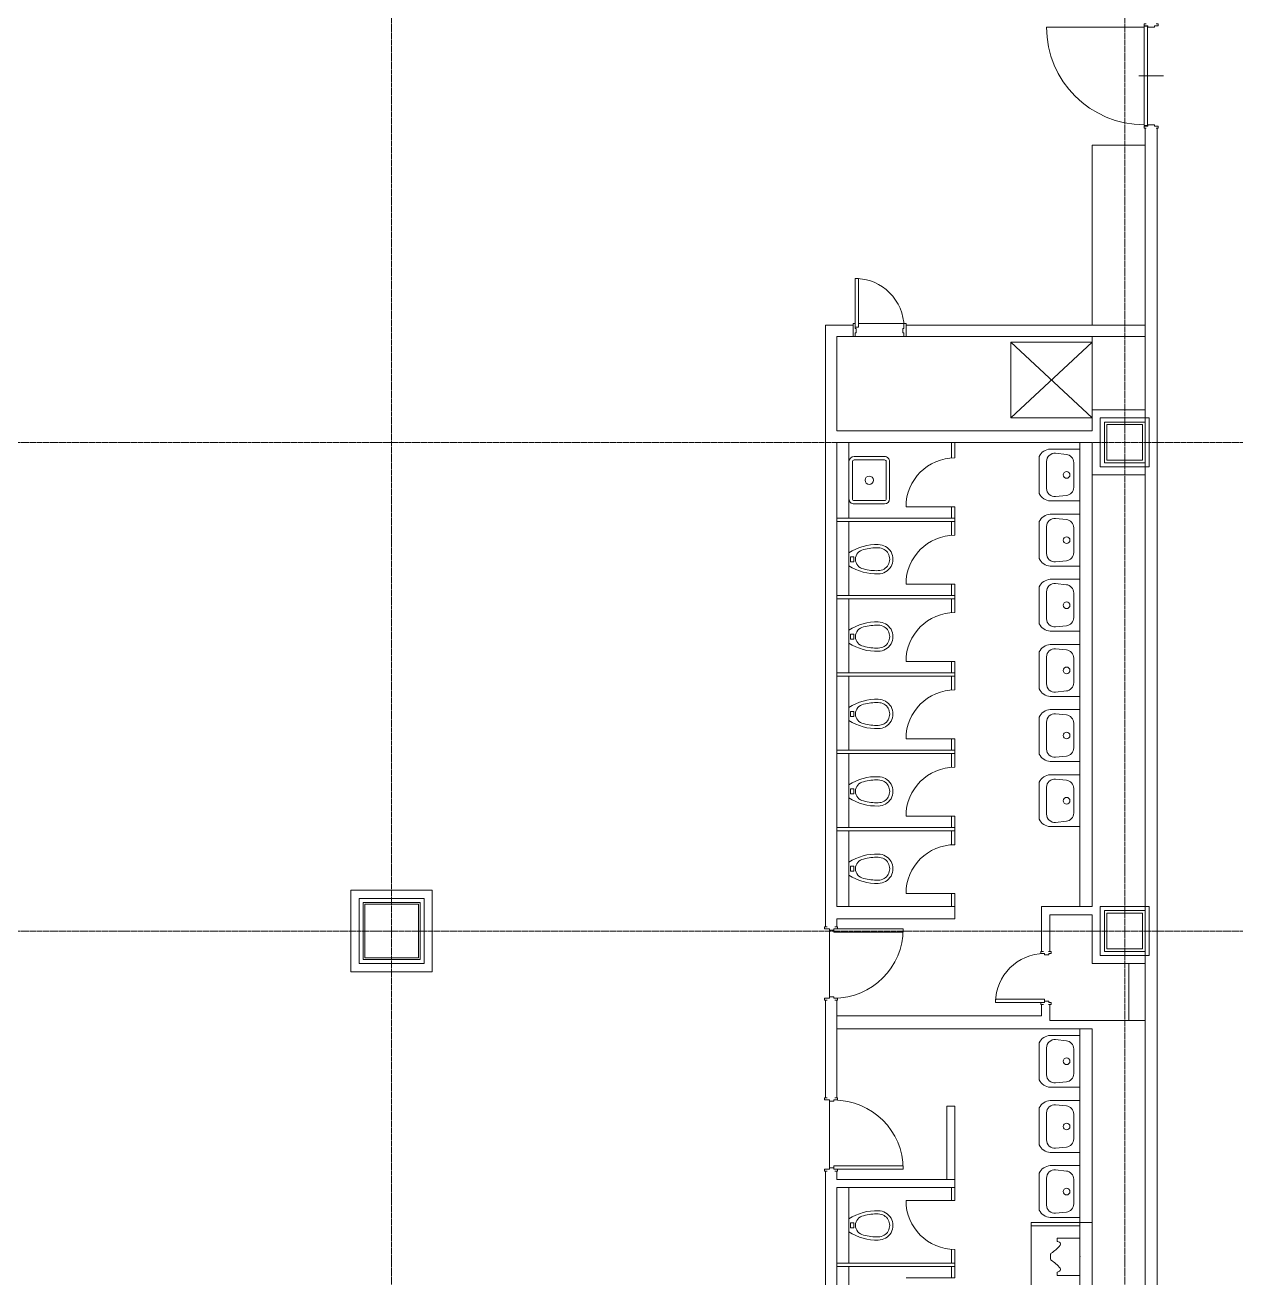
# Model space of a CAD drawing. Extents: x 73996 to 686888, y -9729 to 263202.
# Drawn here: x 503426 to 518291, y 224942 to 240327 of the extents above; entities that cross this region are included whole.
import ezdxf

# ---------------------------------------------------------------- set-up
doc = ezdxf.new("R2010")
doc.units = 0
doc.header["$LTSCALE"] = 20
doc.linetypes.add('Data Center Layout_L20$0$CENTER', pattern=[2, 1.25, -0.25, 0.25, -0.25])
for name, color, linetype, lineweight in [('Data Center Layout_L20$0$ARC', 252, 'Continuous', 0), ('Data Center Layout_L20$0$H-SIN', 252, 'Data Center Layout_L20$0$CENTER', 9), ('Data Center Layout_L20$0$SUGATA3', 252, 'Continuous', 0)]:
    doc.layers.add(name, color=color, linetype=linetype, lineweight=lineweight)

# ---------------------------------------------------------------- blocks, each defined once
blk = doc.blocks.new('Data Center Layout_L20$0$A$C80dc7663')
at = {"layer": 'Data Center Layout_L20$0$ARC'}
for p, q in [((557980.24, 207145.59), (559180.24, 207145.59)), ((559190.24, 205905.59), (559190.24, 201645.59)), ((559340.24, 205905.59), (559340.24, 196445.59)), ((558540.24, 203485.59), (558540.24, 205695.59)), ((558540.24, 205695.59), (559190.24, 205695.59)), ((555265.24, 203485.59), (555265.24, 196095.59)), ((555265.24, 203485.59), (555605.24, 203485.59)), ((555605.24, 203348.09), (555605.24, 203485.59)), ((556230.24, 203503.59), (555670.24, 203503.59)), ((556255.24, 203485.59), (559190.24, 203485.59)), ((556255.24, 203348.09), (556255.24, 203485.59)), ((555405.24, 203345.59), (559190.24, 203345.59)), ((555405.24, 203345.59), (555405.24, 202185.59)), ((555630.24, 203345.59), (556230.24, 203345.59)), ((558540.24, 203275.59), (557540.24, 202345.59)), ((557540.24, 203275.59), (558540.24, 202345.59)), ((558540.24, 202185.59), (558540.24, 203345.59)), ((558540.24, 202445.59), (559190.24, 202445.59)), ((555405.24, 202185.59), (558540.24, 202185.59)), ((555405.24, 202045.59), (555405.24, 196345.59)), ((555405.24, 202045.59), (558540.24, 202045.59)), ((558390.24, 202045.59), (558390.24, 196345.59)), ((558540.24, 202045.59), (558540.24, 201645.59)), ((558540.24, 201645.59), (558540.24, 202045.59)), ((558540.24, 202045.59), (558540.24, 201645.59)), ((555992.04, 201871.79), (555617.64, 201871.79)), ((557889.6, 201873.15), (557889.6, 201418.02)), ((558026.14, 201964.18), (558390.24, 201964.18)), ((558223.53, 201898.19), (558092.34, 201911.8)), ((558390.24, 201964.18), (558390.24, 201327)), ((555555.24, 201809.39), (555555.24, 201351.79)), ((555596.84, 201809.39), (555596.84, 201351.79)), ((555992.04, 201830.19), (555617.64, 201830.19)), ((556012.84, 201351.79), (556012.84, 201809.39)), ((556054.44, 201351.79), (556054.44, 201809.39)), ((557980.62, 201480.1), (557980.62, 201811.08)), ((558314.35, 201797.47), (558314.35, 201493.71)), ((558540.24, 196345.59), (558540.24, 201645.59)), ((559190.24, 201645.59), (558540.24, 201645.59)), ((559190.24, 197429.23), (559190.24, 201645.59)), ((559190.24, 201645.59), (559190.24, 196295.59)), ((558223.53, 201392.98), (558092.34, 201379.38)), ((555617.64, 201330.99), (555992.04, 201330.99)), ((555617.64, 201289.39), (555992.04, 201289.39)), ((558390.24, 201327), (558026.14, 201327)), ((558026.14, 201164.18), (558390.24, 201164.18)), ((558223.53, 201098.19), (558092.34, 201111.8)), ((558390.24, 201164.18), (558390.24, 200527)), ((557889.6, 201073.15), (557889.6, 200618.02)), ((557980.62, 200680.1), (557980.62, 201011.08)), ((558314.35, 200997.47), (558314.35, 200693.71)), ((555555.24, 200530.59), (555555.24, 200690.59)), ((555575.24, 200640.59), (555575.24, 200580.59)), ((555615.24, 200640.59), (555575.24, 200640.59)), ((555615.24, 200580.59), (555615.24, 200640.59)), ((555575.24, 200580.59), (555615.24, 200580.59)), ((558390.24, 200527), (558026.14, 200527)), ((558223.53, 200592.98), (558092.34, 200579.38)), ((558026.14, 200364.18), (558390.24, 200364.18)), ((558390.24, 200364.18), (558390.24, 199727)), ((557889.6, 200273.15), (557889.6, 199818.02)), ((557980.62, 199880.1), (557980.62, 200211.08)), ((558223.53, 200298.19), (558092.34, 200311.8)), ((558314.35, 200197.47), (558314.35, 199893.71)), ((555555.24, 199580.59), (555555.24, 199740.59)), ((558390.24, 199727), (558026.14, 199727)), ((558223.53, 199792.98), (558092.34, 199779.38)), ((555575.24, 199690.59), (555575.24, 199630.59)), ((555615.24, 199690.59), (555575.24, 199690.59)), ((555575.24, 199630.59), (555615.24, 199630.59)), ((555615.24, 199630.59), (555615.24, 199690.59)), ((558026.14, 199564.18), (558390.24, 199564.18)), ((558390.24, 199564.18), (558390.24, 198927)), ((557889.6, 199473.15), (557889.6, 199018.02)), ((557980.62, 199080.1), (557980.62, 199411.08)), ((558223.53, 199498.19), (558092.34, 199511.8)), ((558314.35, 199397.47), (558314.35, 199093.71)), ((558223.53, 198992.98), (558092.34, 198979.38)), ((555555.24, 198630.59), (555555.24, 198790.59)), ((558390.24, 198927), (558026.14, 198927)), ((555575.24, 198740.59), (555575.24, 198680.59)), ((555615.24, 198740.59), (555575.24, 198740.59)), ((555575.24, 198680.59), (555615.24, 198680.59)), ((555615.24, 198680.59), (555615.24, 198740.59)), ((557889.6, 198673.15), (557889.6, 198218.02)), ((558026.14, 198764.18), (558390.24, 198764.18)), ((558223.53, 198698.19), (558092.34, 198711.8)), ((558390.24, 198764.18), (558390.24, 198127)), ((557980.62, 198280.1), (557980.62, 198611.08)), ((558314.35, 198597.47), (558314.35, 198293.71)), ((558223.53, 198192.98), (558092.34, 198179.38)), ((558390.24, 198127), (558026.14, 198127)), ((557889.6, 197873.15), (557889.6, 197418.02)), ((558026.14, 197964.18), (558390.24, 197964.18)), ((558223.53, 197898.19), (558092.34, 197911.8)), ((558390.24, 197964.18), (558390.24, 197327)), ((555555.24, 197680.59), (555555.24, 197840.59)), ((555575.24, 197790.59), (555575.24, 197730.59)), ((555615.24, 197790.59), (555575.24, 197790.59)), ((555575.24, 197730.59), (555615.24, 197730.59)), ((555615.24, 197730.59), (555615.24, 197790.59)), ((557980.62, 197480.1), (557980.62, 197811.08)), ((558314.35, 197797.47), (558314.35, 197493.71)), ((558223.53, 197392.98), (558092.34, 197379.38)), ((558390.24, 197327), (558026.14, 197327)), ((555555.24, 196730.59), (555555.24, 196890.59)), ((555575.24, 196840.59), (555575.24, 196780.59)), ((555615.24, 196840.59), (555575.24, 196840.59)), ((555575.24, 196780.59), (555615.24, 196780.59)), ((555615.24, 196780.59), (555615.24, 196840.59)), ((555405.24, 196345.59), (556855.24, 196345.59)), ((556855.24, 196345.59), (556855.24, 196195.59)), ((557920.24, 196345.59), (557920.24, 195792.49)), ((557920.24, 196345.59), (558540.24, 196345.59)), ((559340.24, 196445.59), (559340.24, 189645.59)), ((555405.24, 196195.59), (556855.24, 196195.59)), ((555405.24, 196195.59), (555405.24, 196095.59)), ((558020.24, 196245.59), (558020.24, 195792.49)), ((558020.24, 196245.59), (558540.24, 196245.59)), ((558540.24, 195645.59), (558540.24, 196245.59)), ((555315.24, 195235.59), (555315.24, 196055.59)), ((559190.24, 195795.59), (559190.24, 189645.59)), ((558540.24, 195645.59), (559190.24, 195645.59)), ((555265.24, 195195.59), (555265.24, 193995.59)), ((555405.24, 195195.59), (555405.24, 195005.59)), ((557920.24, 195142.49), (557920.24, 195005.59)), ((558020.24, 195142.49), (558020.24, 194945.59)), ((555405.24, 195005.59), (557920.24, 195005.59)), ((555405.24, 195005.59), (555405.24, 194845.59)), ((558020.24, 194945.59), (559190.24, 194945.59)), ((555405.24, 194845.59), (558540.24, 194845.59)), ((555405.24, 194845.59), (555405.24, 193995.59)), ((558540.24, 190445.59), (558540.24, 194845.59)), ((557889.6, 194673.15), (557889.6, 194218.02)), ((558026.14, 194764.18), (558390.24, 194764.18)), ((558223.53, 194698.19), (558092.34, 194711.8)), ((558390.24, 194764.18), (558390.24, 194127)), ((557980.62, 194280.1), (557980.62, 194611.08)), ((558314.35, 194597.47), (558314.35, 194293.71)), ((555265.24, 194395.59), (555265.24, 193995.59)), ((555405.24, 194245.59), (555405.24, 193995.59)), ((558223.53, 194192.98), (558092.34, 194179.38)), ((558390.24, 194127), (558026.14, 194127)), ((555315.24, 193955.59), (555315.24, 193135.59)), ((556755.24, 193895.59), (556755.24, 192995.59)), ((556755.24, 193895.59), (556855.24, 193895.59)), ((556855.24, 193895.59), (556855.24, 192895.59)), ((557889.6, 193873.15), (557889.6, 193418.02)), ((558026.14, 193964.18), (558390.24, 193964.18)), ((558223.53, 193898.19), (558092.34, 193911.8)), ((558390.24, 193964.18), (558390.24, 193327)), ((557980.62, 193480.1), (557980.62, 193811.08)), ((558314.35, 193797.47), (558314.35, 193493.71)), ((558223.53, 193392.98), (558092.34, 193379.38)), ((558390.24, 193327), (558026.14, 193327)), ((555265.24, 193095.59), (555265.24, 190045.59)), ((555405.24, 193095.59), (555405.24, 192995.59)), ((555405.24, 193095.59), (555405.24, 192995.59)), ((558026.14, 193164.18), (558390.24, 193164.18)), ((558223.53, 193098.19), (558092.34, 193111.8)), ((558390.24, 193164.18), (558390.24, 192527)), ((555405.24, 192995.59), (556755.24, 192995.59)), ((555405.24, 192995.59), (556855.24, 192995.59)), ((556855.24, 192995.59), (556855.24, 192895.59)), ((557889.6, 193073.15), (557889.6, 192618.02)), ((557980.62, 192680.1), (557980.62, 193011.08)), ((558314.35, 192997.47), (558314.35, 192693.71)), ((555405.24, 192895.59), (556855.24, 192895.59)), ((555405.24, 192895.59), (556855.24, 192895.59)), ((555405.24, 192895.59), (555405.24, 190045.59)), ((555555.24, 192510.59), (555555.24, 192350.59)), ((558390.24, 192527), (558026.14, 192527)), ((558223.53, 192592.98), (558092.34, 192579.38)), ((555575.24, 192460.59), (555615.24, 192460.59)), ((555575.24, 192400.59), (555575.24, 192460.59)), ((555615.24, 192400.59), (555575.24, 192400.59)), ((555615.24, 192460.59), (555615.24, 192400.59)), ((557790.24, 192465.59), (557790.24, 190045.59)), ((558110.24, 192238.8), (558110.24, 192270.59)), ((558113.16, 192234.25), (558138.44, 192222.67)), ((558390.24, 192275.59), (558115.24, 192275.59)), ((558390.24, 191815.59), (558390.24, 192275.59)), ((558030.24, 192015.95), (558030.24, 192075.23)), ((558110.24, 191852.38), (558110.24, 191820.59)), ((558113.16, 191856.93), (558138.3, 191868.45)), ((558390.24, 191815.59), (558115.24, 191815.59))]:
    blk.add_line(p, q, dxfattribs=at)
at = {"layer": 'Data Center Layout_L20$0$ARC', "linetype": 'Continuous'}
blk.add_line((559415.24, 206545.59), (559115.24, 206545.59), dxfattribs=at)
at = {"layer": 'Data Center Layout_L20$0$ARC'}
for points in [[(559325.24, 207185.59), (559350.24, 207185.59), (559350.24, 207160.59), (559305.24, 207160.59), (559305.24, 207145.59), (559225.24, 207145.59), (559225.24, 207160.59), (559180.24, 207160.59), (559180.24, 207185.59), (559205.24, 207185.59)], [(559325.24, 205905.59), (559350.24, 205905.59), (559350.24, 205930.59), (559305.24, 205930.59), (559305.24, 205945.59), (559225.24, 205945.59), (559225.24, 205930.59), (559180.24, 205930.59), (559180.24, 205905.59), (559205.24, 205905.59)], [(556255.24, 203377.59), (556255.24, 203345.59), (556230.24, 203345.59), (556230.24, 203390.59), (556215.24, 203390.59), (556215.24, 203445.59), (556230.24, 203445.59), (556230.24, 203503.59), (556255.24, 203503.59), (556255.24, 203471.59)], [(555383.24, 196095.59), (555415.24, 196095.59), (555415.24, 196070.59), (555370.24, 196070.59), (555370.24, 196055.59), (555315.24, 196055.59), (555315.24, 196070.59), (555255.24, 196070.59), (555255.24, 196095.59), (555287.24, 196095.59)], [(557942.24, 195792.49), (557910.24, 195792.49), (557910.24, 195767.49), (557955.24, 195767.49), (557955.24, 195752.49), (558010.24, 195752.49), (558010.24, 195767.49), (558038.24, 195767.49), (558038.24, 195792.49), (558006.24, 195792.49)], [(555383.24, 195195.59), (555415.24, 195195.59), (555415.24, 195220.59), (555370.24, 195220.59), (555370.24, 195235.59), (555315.24, 195235.59), (555315.24, 195220.59), (555255.24, 195220.59), (555255.24, 195195.59), (555287.24, 195195.59)], [(557942.24, 195142.49), (557910.24, 195142.49), (557910.24, 195167.49), (557955.24, 195167.49), (557955.24, 195182.49), (558010.24, 195182.49), (558010.24, 195167.49), (558038.24, 195167.49), (558038.24, 195142.49), (558006.24, 195142.49)], [(555383.24, 193995.59), (555415.24, 193995.59), (555415.24, 193970.59), (555370.24, 193970.59), (555370.24, 193955.59), (555315.24, 193955.59), (555315.24, 193970.59), (555255.24, 193970.59), (555255.24, 193995.59), (555287.24, 193995.59)], [(555383.24, 193095.59), (555415.24, 193095.59), (555415.24, 193120.59), (555370.24, 193120.59), (555370.24, 193135.59), (555315.24, 193135.59), (555315.24, 193120.59), (555255.24, 193120.59), (555255.24, 193095.59), (555287.24, 193095.59)]]:
    blk.add_lwpolyline(points, dxfattribs=at)
for points in [[(559180.24, 207155.59), (559180.24, 205935.59), (559220.24, 205935.59), (559220.24, 207155.59)], [(555605.24, 203377.59), (555605.24, 203345.59), (555630.24, 203345.59), (555630.24, 203390.59), (555645.24, 203390.59), (555645.24, 203445.59), (555630.24, 203445.59), (555630.24, 203503.59), (555605.24, 203503.59), (555605.24, 203471.59)], [(558540.24, 203275.59), (557540.24, 203275.59), (557540.24, 202345.59), (558540.24, 202345.59)], [(558640.24, 202345.59), (559240.24, 202345.59), (559240.24, 201745.59), (558640.24, 201745.59)], [(558690.24, 201795.59), (558690.24, 202295.59), (559190.24, 202295.59), (559190.24, 201795.59)], [(558720.24, 201825.59), (558720.24, 202265.59), (559160.24, 202265.59), (559160.24, 201825.59)], [(549440.24, 196545.59), (550440.24, 196545.59), (550440.24, 195545.59), (549440.24, 195545.59)], [(549540.24, 196445.59), (550340.24, 196445.59), (550340.24, 195645.59), (549540.24, 195645.59)], [(549590.24, 195695.59), (549590.24, 196395.59), (550290.24, 196395.59), (550290.24, 195695.59)], [(549610.24, 195715.59), (549610.24, 196375.59), (550270.24, 196375.59), (550270.24, 195715.59)], [(558640.24, 196345.59), (559240.24, 196345.59), (559240.24, 195745.59), (558640.24, 195745.59)], [(558690.24, 195795.59), (558690.24, 196295.59), (559190.24, 196295.59), (559190.24, 195795.59)], [(558720.24, 195825.59), (558720.24, 196265.59), (559160.24, 196265.59), (559160.24, 195825.59)], [(555370.24, 196070.59), (555370.24, 196030.59), (556220.24, 196030.59), (556220.24, 196070.59)], [(555370.24, 193120.59), (555370.24, 193160.59), (556220.24, 193160.59), (556220.24, 193120.59)]]:
    blk.add_lwpolyline(points, close=True, dxfattribs=at)
at = {"layer": 'Data Center Layout_L20$0$ARC', "linetype": 'Continuous'}
for points in [[(555630.24, 203458.59), (555670.24, 203458.59), (555670.24, 204058.59), (555630.24, 204058.59)], [(557955.24, 195167.49), (557955.24, 195207.49), (557355.24, 195207.49), (557355.24, 195167.49)]]:
    blk.add_lwpolyline(points, close=True, dxfattribs=at)
at = {"layer": 'Data Center Layout_L20$0$ARC'}
blk.add_circle((558390.24, 192045.59), 2, dxfattribs=at)
for centre, radius, start, end in [((559180.24, 207145.59), 1200, 180, 270), ((555370.24, 196070.59), 850, 270, 0), ((555370.24, 193120.59), 850, 0, 90), ((557799.74, 192464.24), 445, 302.256, 321.287), ((558115.24, 192270.59), 5, 90, 180), ((558115.24, 192238.8), 5, 180, 245.373), ((558128.25, 192200.94), 24, 321.287, 65.3743), ((558045.24, 192075.23), 15, 122.255, 180), ((558045.24, 192015.95), 15, 180, 237.745), ((557799.74, 191626.94), 445, 38.7129, 57.7443), ((558115.24, 191852.38), 5, 114.627, 180), ((558128.25, 191890.24), 24, 294.626, 38.7131), ((558115.24, 191820.59), 5, 180, 270)]:
    blk.add_arc(centre, radius, start, end, dxfattribs=at)
at = {"layer": 'Data Center Layout_L20$0$ARC', "linetype": 'Continuous'}
for centre, start, end in [((555630.24, 203458.59), 0, 90), ((557955.24, 195167.49), 90, 180)]:
    blk.add_arc(centre, 600, start, end, dxfattribs=at)
at = {"layer": 'Data Center Layout_L20$0$ARC'}
for centre, major_axis, start_param, end_param in [((555617.64, 201809.39), (-44.12, 44.12), -0.78539816, 0.78539816), ((555992.04, 201809.39), (44.12, 44.12), 5.49778714, 7.06858347), ((558036.7, 201800.42), (-116.04, 116.04), 5.56219097, 6.60938852), ((558081.89, 201811.08), (71.61, 71.61), 0.68204428, 2.35619449), ((558213.08, 201797.47), (-71.61, 71.61), 3.92699082, 5.39443326), ((555617.64, 201809.39), (-14.71, 14.71), -0.78539816, 0.78539816), ((555992.04, 201809.39), (14.71, 14.71), 5.49778714, 7.06858347), ((558036.7, 201490.76), (116.04, 116.04), 2.81538944, 3.86258699), ((558081.89, 201480.1), (71.61, 71.61), 2.35619449, 4.0303447), ((558213.08, 201493.71), (-71.61, 71.61), 2.45954837, 3.92699082), ((555617.64, 201351.79), (-44.12, 44.12), 0.78539816, 2.35619449), ((555617.64, 201351.79), (-14.71, 14.71), 0.78539816, 2.35619449), ((555992.04, 201351.79), (44.12, 44.12), 3.92699082, 5.49778714), ((555992.04, 201351.79), (-14.71, 14.71), 2.35619449, 3.92699082), ((558036.7, 201000.42), (-116.04, 116.04), 5.56219097, 6.60938852), ((558081.89, 201011.08), (71.61, 71.61), 0.68204428, 2.35619449), ((558213.08, 200997.47), (-71.61, 71.61), 3.92699082, 5.39443326), ((558081.89, 200680.1), (71.61, 71.61), 2.35619449, 4.0303447), ((558213.08, 200693.71), (-71.61, 71.61), 2.45954837, 3.92699082), ((558036.7, 200690.76), (116.04, 116.04), 2.81538944, 3.86258699), ((558036.7, 200200.42), (-116.04, 116.04), 5.56219097, 6.60938852), ((558081.89, 200211.08), (71.61, 71.61), 0.68204428, 2.35619449), ((558213.08, 200197.47), (-71.61, 71.61), 3.92699082, 5.39443326), ((558081.89, 199880.1), (71.61, 71.61), 2.35619449, 4.0303447), ((558213.08, 199893.71), (-71.61, 71.61), 2.45954837, 3.92699082), ((558036.7, 199890.76), (116.04, 116.04), 2.81538944, 3.86258699), ((558036.7, 199400.42), (-116.04, 116.04), 5.56219097, 6.60938852), ((558081.89, 199411.08), (71.61, 71.61), 0.68204428, 2.35619449), ((558213.08, 199397.47), (-71.61, 71.61), 3.92699082, 5.39443326), ((558213.08, 199093.71), (-71.61, 71.61), 2.45954837, 3.92699082), ((558036.7, 199090.76), (116.04, 116.04), 2.81538944, 3.86258699), ((558081.89, 199080.1), (71.61, 71.61), 2.35619449, 4.0303447), ((558036.7, 198600.42), (-116.04, 116.04), 5.56219097, 6.60938852), ((558081.89, 198611.08), (71.61, 71.61), 0.68204428, 2.35619449), ((558213.08, 198597.47), (-71.61, 71.61), 3.92699082, 5.39443326), ((558036.7, 198290.76), (116.04, 116.04), 2.81538944, 3.86258699), ((558081.89, 198280.1), (71.61, 71.61), 2.35619449, 4.0303447), ((558213.08, 198293.71), (-71.61, 71.61), 2.45954837, 3.92699082), ((558036.7, 197800.42), (-116.04, 116.04), 5.56219097, 6.60938852), ((558081.89, 197811.08), (71.61, 71.61), 0.68204428, 2.35619449), ((558213.08, 197797.47), (-71.61, 71.61), 3.92699082, 5.39443326), ((558036.7, 197490.76), (116.04, 116.04), 2.81538944, 3.86258699), ((558081.89, 197480.1), (71.61, 71.61), 2.35619449, 4.0303447), ((558213.08, 197493.71), (-71.61, 71.61), 2.45954837, 3.92699082), ((558036.7, 194600.42), (-116.04, 116.04), 5.56219097, 6.60938852), ((558081.89, 194611.08), (71.61, 71.61), 0.68204428, 2.35619449), ((558213.08, 194597.47), (-71.61, 71.61), 3.92699082, 5.39443326), ((558036.7, 194290.76), (116.04, 116.04), 2.81538944, 3.86258699), ((558081.89, 194280.1), (71.61, 71.61), 2.35619449, 4.0303447), ((558213.08, 194293.71), (-71.61, 71.61), 2.45954837, 3.92699082), ((558036.7, 193800.42), (-116.04, 116.04), 5.56219097, 6.60938852), ((558081.89, 193811.08), (71.61, 71.61), 0.68204428, 2.35619449), ((558213.08, 193797.47), (-71.61, 71.61), 3.92699082, 5.39443326), ((558036.7, 193490.76), (116.04, 116.04), 2.81538944, 3.86258699), ((558081.89, 193480.1), (71.61, 71.61), 2.35619449, 4.0303447), ((558213.08, 193493.71), (-71.61, 71.61), 2.45954837, 3.92699082), ((558036.7, 193000.42), (-116.04, 116.04), 5.56219097, 6.60938852), ((558081.89, 193011.08), (71.61, 71.61), 0.68204428, 2.35619449), ((558213.08, 192997.47), (-71.61, 71.61), 3.92699082, 5.39443326), ((558081.89, 192680.1), (71.61, 71.61), 2.35619449, 4.0303447), ((558213.08, 192693.71), (-71.61, 71.61), 2.45954837, 3.92699082), ((558036.7, 192690.76), (116.04, 116.04), 2.81538944, 3.86258699)]:
    blk.add_ellipse(centre, major_axis=major_axis, ratio=1, start_param=start_param, end_param=end_param, dxfattribs=at)
at = {"layer": 'Data Center Layout_L20$0$ARC', "extrusion": (0, 0, -1)}
blk.add_ellipse((555804.84, 201580.59), major_axis=(36.77, 36.77), ratio=1, dxfattribs=at)
at = {"layer": 'Data Center Layout_L20$0$ARC'}
for centre in [(558226.71, 201645.59), (558226.71, 200845.59), (558226.71, 200045.59), (558226.71, 199245.59), (558226.71, 198445.59), (558226.71, 197645.59), (558226.71, 194445.59), (558226.71, 193645.59), (558226.71, 192845.59)]:
    blk.add_ellipse(centre, major_axis=(-28.96, 28.96), ratio=1, dxfattribs=at)
at = {"layer": 'Data Center Layout_L20$0$ARC', "extrusion": (0, 0, -1)}
for centre, major_axis, start_param, end_param in [((555892.65, 200173.92), (-115.29, 606.21), 5.89261492, 6.50774914), ((555915.24, 200610.59), (-127.28, 127.28), 0.78539816, 3.92699082), ((555755.49, 200610.59), (85.03, 85.03), 2.52538754, 5.3285941), ((555892.65, 200173.92), (23.2, 576.61), 5.96671159, 6.27959783), ((555915.24, 200610.59), (-98.99, 98.99), 0.78539816, 3.92699082), ((555892.65, 201047.26), (436.34, 436.34), 2.31957423, 2.93470845), ((555892.65, 201047.26), (-408.06, 408.06), 3.89037056, 4.2032568), ((555892.65, 199223.92), (-115.29, 606.21), 5.89261492, 6.50774914), ((555755.49, 199660.59), (85.03, 85.03), 2.52538754, 5.3285941), ((555892.65, 199223.92), (23.2, 576.61), 5.96671159, 6.27959783), ((555915.24, 199660.59), (-127.28, 127.28), 0.78539816, 3.92699082), ((555915.24, 199660.59), (-98.99, 98.99), 0.78539816, 3.92699082), ((555892.65, 200097.26), (436.34, 436.34), 2.31957423, 2.93470845), ((555892.65, 200097.26), (-408.06, 408.06), 3.89037056, 4.2032568), ((555892.65, 198273.92), (-115.29, 606.21), 5.89261492, 6.50774914), ((555755.49, 198710.59), (85.03, 85.03), 2.52538754, 5.3285941), ((555892.65, 198273.92), (23.2, 576.61), 5.96671159, 6.27959783), ((555915.24, 198710.59), (-127.28, 127.28), 0.78539816, 3.92699082), ((555915.24, 198710.59), (-98.99, 98.99), 0.78539816, 3.92699082), ((555892.65, 199147.26), (436.34, 436.34), 2.31957423, 2.93470845), ((555892.65, 199147.26), (-408.06, 408.06), 3.89037056, 4.2032568), ((555892.65, 197323.92), (-115.29, 606.21), 5.89261492, 6.50774914), ((555755.49, 197760.59), (85.03, 85.03), 2.52538754, 5.3285941), ((555892.65, 197323.92), (23.2, 576.61), 5.96671159, 6.27959783), ((555915.24, 197760.59), (-127.28, 127.28), 0.78539816, 3.92699082), ((555915.24, 197760.59), (-98.99, 98.99), 0.78539816, 3.92699082), ((555892.65, 198197.26), (436.34, 436.34), 2.31957423, 2.93470845), ((555892.65, 198197.26), (-408.06, 408.06), 3.89037056, 4.2032568), ((555892.65, 196373.92), (-115.29, 606.21), 5.89261492, 6.50774914), ((555755.49, 196810.59), (85.03, 85.03), 2.52538754, 5.3285941), ((555892.65, 196373.92), (23.2, 576.61), 5.96671159, 6.27959783), ((555915.24, 196810.59), (-127.28, 127.28), 0.78539816, 3.92699082), ((555915.24, 196810.59), (-98.99, 98.99), 0.78539816, 3.92699082), ((555892.65, 197247.26), (436.34, 436.34), 2.31957423, 2.93470845), ((555892.65, 197247.26), (-408.06, 408.06), 3.89037056, 4.2032568), ((555892.65, 191993.92), (-615.35, 46.12), 0.91748079, 1.53261501), ((555755.49, 192430.59), (-85.03, 85.03), 4.09618386, 6.89939042), ((555892.65, 191993.92), (562.93, 127.01), 4.65802978, 4.97091602), ((555915.24, 192430.59), (127.28, 127.28), 5.49778714, 8.6393798), ((555915.24, 192430.59), (-98.99, 98.99), 0.78539816, 3.92699082), ((555892.65, 192867.26), (-604.34, 124.72), 4.47224798, 5.0873822), ((555892.65, 192867.26), (521.91, 246.24), 1.97502455, 2.28791079)]:
    blk.add_ellipse(centre, major_axis=major_axis, ratio=1, start_param=start_param, end_param=end_param, dxfattribs=at)
at = {"layer": 'Data Center Layout_L20$0$ARC'}
blk.add_point((558390.24, 192045.59), dxfattribs=at)
at = {"layer": 'Data Center Layout_L20$0$H-SIN'}
for p, q in [((549940.24, 124521.53), (549940.24, 230045.59)), ((558940.24, 124521.53), (558940.24, 230045.59)), ((294307.41, 202045.59), (588940.24, 202045.59)), ((294307.41, 196045.59), (588940.24, 196045.59))]:
    blk.add_line(p, q, dxfattribs=at)
at = {"layer": 'Data Center Layout_L20$0$SUGATA3'}
for p, q in [((555555.24, 202045.59), (555555.24, 201115.59)), ((556815.24, 201855.59), (556815.24, 202045.59)), ((556855.24, 201855.59), (556855.24, 202045.59)), ((556855.24, 201255.59), (556255.24, 201255.59)), ((556815.24, 201115.59), (556815.24, 201255.59)), ((556855.24, 201115.59), (556855.24, 201255.59)), ((556855.24, 201115.59), (555405.24, 201115.59)), ((556855.24, 200905.59), (556855.24, 201115.59)), ((556855.24, 201075.59), (555405.24, 201075.59)), ((555555.24, 201075.59), (555555.24, 200165.59)), ((556815.24, 200905.59), (556815.24, 201075.59)), ((556855.24, 200165.59), (555405.24, 200165.59)), ((556855.24, 200305.59), (556255.24, 200305.59)), ((556815.24, 200165.59), (556815.24, 200305.59)), ((556855.24, 200165.59), (556855.24, 200305.59)), ((556855.24, 199955.59), (556855.24, 200165.59)), ((556855.24, 200125.59), (555405.24, 200125.59)), ((555555.24, 200125.59), (555555.24, 199215.59)), ((556815.24, 199955.59), (556815.24, 200125.59)), ((556855.24, 199355.59), (556255.24, 199355.59)), ((556815.24, 199215.59), (556815.24, 199355.59)), ((556855.24, 199215.59), (556855.24, 199355.59)), ((556855.24, 199215.59), (555405.24, 199215.59)), ((556855.24, 199175.59), (555405.24, 199175.59)), ((555555.24, 199175.59), (555555.24, 198265.59)), ((556815.24, 199005.59), (556815.24, 199175.59)), ((556855.24, 199005.59), (556855.24, 199215.59)), ((556855.24, 198405.59), (556255.24, 198405.59)), ((556815.24, 198265.59), (556815.24, 198405.59)), ((556855.24, 198265.59), (556855.24, 198405.59)), ((556855.24, 198265.59), (555405.24, 198265.59)), ((556855.24, 198225.59), (555405.24, 198225.59)), ((555555.24, 198225.59), (555555.24, 197315.59)), ((556815.24, 198055.59), (556815.24, 198225.59)), ((556855.24, 198055.59), (556855.24, 198265.59)), ((556855.24, 197455.59), (556255.24, 197455.59)), ((556815.24, 197315.59), (556815.24, 197455.59)), ((556855.24, 197315.59), (556855.24, 197455.59)), ((556855.24, 197315.59), (555405.24, 197315.59)), ((556855.24, 197275.59), (555405.24, 197275.59)), ((555555.24, 197275.59), (555555.24, 196345.59)), ((556815.24, 197105.59), (556815.24, 197275.59)), ((556855.24, 197105.59), (556855.24, 197315.59)), ((556855.24, 196505.59), (556255.24, 196505.59)), ((556815.24, 196345.59), (556815.24, 196505.59)), ((556855.24, 196345.59), (556855.24, 196505.59)), ((558990.24, 195645.59), (558990.24, 194945.59)), ((558390.24, 194845.59), (558390.24, 190045.59)), ((555555.24, 192895.59), (555555.24, 191965.59)), ((556815.24, 192895.59), (556815.24, 192735.59)), ((556855.24, 192895.59), (556855.24, 192735.59)), ((556855.24, 192735.59), (556255.24, 192735.59)), ((558390.24, 192465.59), (558540.24, 192465.59)), ((556815.24, 192135.59), (556815.24, 191965.59)), ((556855.24, 192135.59), (556855.24, 191925.59)), ((556855.24, 191965.59), (555405.24, 191965.59)), ((556855.24, 191925.59), (555405.24, 191925.59)), ((555555.24, 191925.59), (555555.24, 191015.59)), ((556815.24, 191925.59), (556815.24, 191785.59)), ((556855.24, 191925.59), (556855.24, 191785.59)), ((556855.24, 191785.59), (556255.24, 191785.59))]:
    blk.add_line(p, q, dxfattribs=at)
blk.add_lwpolyline([(558390.24, 192425.59), (557790.24, 192425.59), (557790.24, 192465.59), (558390.24, 192465.59)], dxfattribs=at)
for centre, start, end in [((556855.24, 201255.59), 90, 180), ((556855.24, 200305.59), 90, 180), ((556855.24, 199355.59), 90, 180), ((556855.24, 198405.59), 90, 180), ((556855.24, 197455.59), 90, 180), ((556855.24, 196505.59), 90, 180), ((556855.24, 192735.59), 180, 270)]:
    blk.add_arc(centre, 600, start, end, dxfattribs=at)
blk = doc.blocks.new('Data Center Layout_L20')
blk.add_blockref('Data Center Layout_L20$0$A$C80dc7663', (-42015, 33157))

msp = doc.modelspace()

# ---------------------------------------------------------------- block references
msp.add_blockref('Data Center Layout_L20', (0, 0))

doc.saveas('drawing.dxf')
